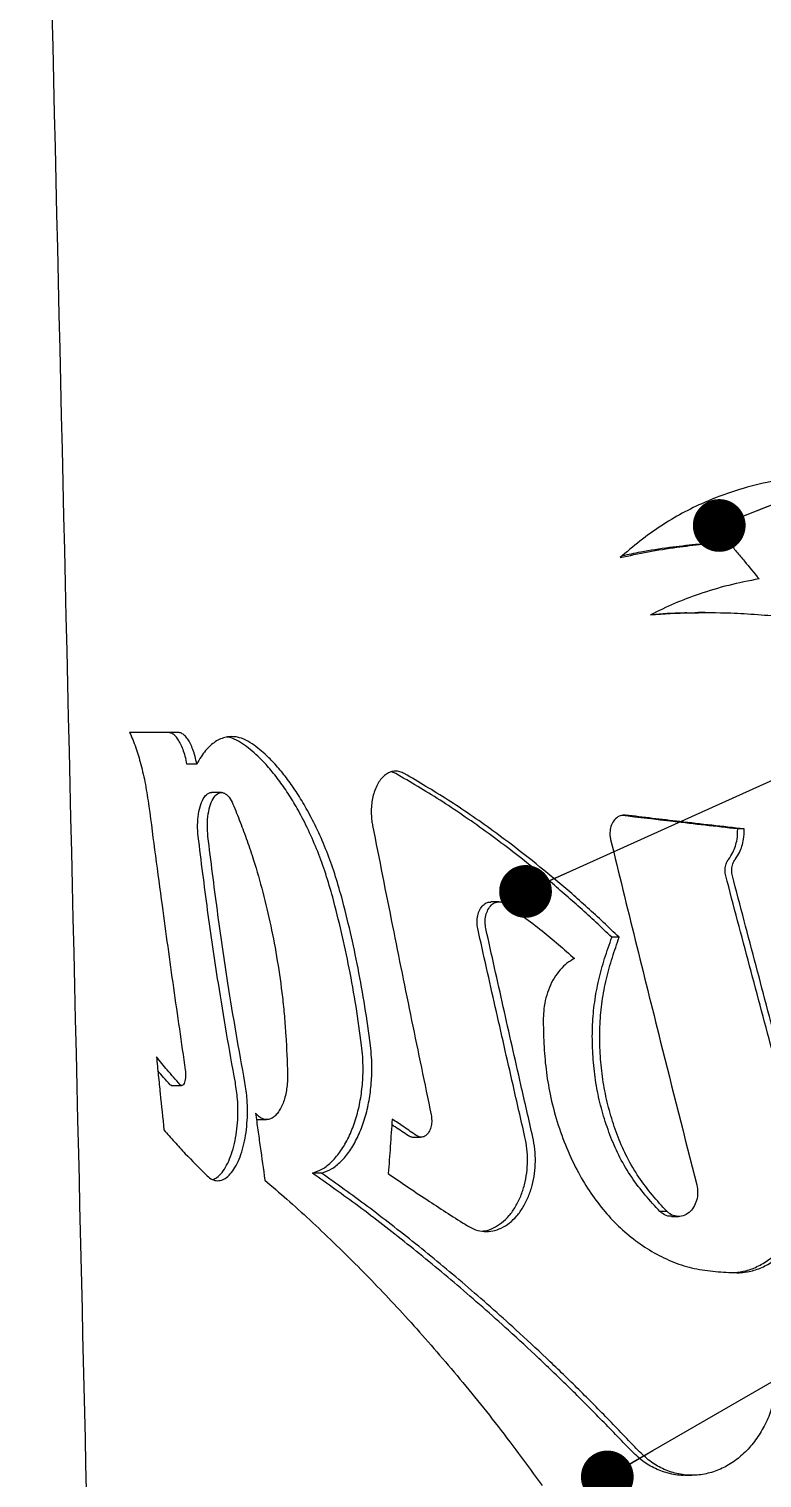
# Model space of a CAD drawing. Header units: millimetres. Extents: x 8 to 871, y 8 to 585.
# Drawn here: x 82.84 to 96.73, y 271.87 to 299.34 of the extents above; entities that cross this region are included whole.
import ezdxf

# ---------------------------------------------------------------- set-up
doc = ezdxf.new("R2010")
doc.units = ezdxf.units.MM
doc.layers.add('OUTLINE', color=7, linetype='Continuous', lineweight=25)
doc.layers.add('TEXT', color=2, linetype='Continuous')
doc.dimstyles.new('SLDDIMSTYLE19', dxfattribs={"dimtxt": 0.18, "dimasz": 1, "dimexe": 0, "dimexo": 0.0625, "dimgap": 0, "dimtad": 0, "dimtih": 1, "dimtoh": 1, "dimdec": 0, "dimrnd": 1e-09, "dimzin": 0, "dimdsep": 46, "dimtxsty": 'Standard', "dimblk1": 'DOT', "dimblk2": 'DOT', "dimsah": 1, "dimcen": 0.09, "dimadec": 0, "dimazin": 0, "dimtfac": 1, "dimtdec": 0, "dimtofl": 0, "dimtmove": 0, "dimatfit": 3, "dimldrblk": 'DOT', "dimfxl": 0, "dimfrac": 2, "dimtolj": 1, "dimtzin": 0, "dimarcsym": 0})

# ---------------------------------------------------------------- blocks, each defined once
blk = doc.blocks.new('_Dot')
at = {"color": 0, "linetype": 'ByBlock', "lineweight": -2}
blk.add_line((-0.5, 0), (-1, 0), dxfattribs=at)
at = {"color": 0, "linetype": 'ByBlock', "const_width": 0.5}
blk.add_lwpolyline([(-0.25, 0, 1), (0.25, 0, 1)], format="xyb", close=True, dxfattribs=at)

msp = doc.modelspace()

# ---------------------------------------------------------------- linework, layer by layer
at = {"layer": 'OUTLINE'}
for p, q in [((96.10376, 289.60603), (95.97814, 289.60603)), ((95.6577, 288.27413), (95.52399, 288.27413)), ((85.66416, 285.99977), (85.47638, 285.99977)), ((86.01647, 285.40137), (85.8307, 285.40137)), ((89.78881, 285.22123), (89.70891, 285.25396)), ((86.48358, 284.86185), (86.2988, 284.86185)), ((96.39651, 284.17129), (96.27216, 284.17129)), ((91.7461, 282.79072), (91.59287, 282.79072)), ((94.025, 282.11758), (93.88638, 282.11758)), ((85.53398, 279.30869), (85.72802, 279.30869)), ((87.15863, 278.66501), (87.147, 278.66471)), ((87.15865, 278.66188), (87.3387, 278.66188)), ((90.10635, 278.32929), (90.25853, 278.32929)), ((88.38261, 277.64537), (88.20994, 277.64537)), ((94.93134, 276.92049), (94.79763, 276.92049)), ((95.01923, 276.82731), (95.15257, 276.82731)), ((95.27144, 271.92032), (95.40374, 271.92032))]:
    msp.add_line(p, q, dxfattribs=at)
for points, knots in [([(85.23423, 215.23521), (84.99175, 225.69815), (84.50678, 246.62405), (83.70736, 281.11818), (83.15031, 305.14935), (82.83579, 318.71755)], [0, 0, 0, 0, 0.30332585, 0.60665191, 1, 1, 1, 1]), ([(98.17435, 290.8737), (98.06053, 290.87205), (97.8329, 290.86875), (97.38184, 290.83889), (96.84176, 290.75371), (96.22308, 290.5926), (95.68746, 290.38847), (95.21687, 290.16039), (94.80609, 289.91807), (94.41539, 289.62998), (94.1658, 289.42015), (94.04097, 289.31521)], [0, 0, 0, 0, 0.07345025, 0.14688173, 0.29475026, 0.43333137, 0.57288741, 0.67877825, 0.78464372, 0.89228748, 1, 1, 1, 1]), ([(94.04097, 289.31521), (94.21714, 289.35331), (94.56948, 289.42951), (95.093, 289.51062), (95.60375, 289.57114), (95.93703, 289.59439), (96.10376, 289.60603)], [0, 0, 0, 0, 0.26619845, 0.53239739, 0.76606385, 1, 1, 1, 1]), ([(94.08662, 289.35277), (94.2021, 289.37737), (94.49395, 289.43954), (94.95729, 289.50978), (95.47185, 289.57094), (95.80931, 289.59433), (95.97814, 289.60603)], [0, 0, 0, 0, 0.19069651, 0.48196602, 0.74083271, 1, 1, 1, 1]), ([(96.10376, 289.60603), (96.15262, 289.54626), (96.25034, 289.42671), (96.4406, 289.19507), (96.58283, 289.02319), (96.67559, 288.91108)], [0, 0, 0, 0, 0.25805137, 0.51610315, 1, 1, 1, 1]), ([(96.67559, 288.91108), (96.48283, 288.87337), (96.09731, 288.79795), (95.56488, 288.63632), (95.07031, 288.45006), (94.76966, 288.30417), (94.6191, 288.23112)], [0, 0, 0, 0, 0.26718887, 0.53438019, 0.7668324, 1, 1, 1, 1]), ([(94.6191, 288.23112), (94.86756, 288.24763), (95.36525, 288.28069), (96.04766, 288.27304), (96.64984, 288.23989), (97.16723, 288.19166), (97.69162, 288.12547), (98.04634, 288.065), (98.22382, 288.03475)], [0, 0, 0, 0, 0.21723796, 0.43513491, 0.57589938, 0.71684407, 0.85833179, 1, 1, 1, 1]), ([(94.63634, 288.23916), (94.83385, 288.2538), (95.12549, 288.27542), (95.42919, 288.27039), (95.52723, 288.26876)], [0, 0, 0, 0, 0.67719843, 1, 1, 1, 1]), ([(85.66416, 285.99977), (85.57255, 285.99976), (85.38932, 285.99976), (85.07264, 285.99976), (84.87082, 285.99975), (84.74227, 285.99975)], [0, 0, 0, 0, 0.266359902, 0.532720051, 1, 1, 1, 1]), ([(84.74227, 285.99975), (84.76228, 285.95626), (84.80246, 285.86891), (84.87567, 285.67314), (84.95931, 285.3969), (85.04587, 285.02351), (85.08827, 284.73988), (85.10928, 284.59938)], [0, 0, 0, 0, 0.13475114, 0.27064957, 0.51057996, 0.75756462, 1, 1, 1, 1]), ([(85.8307, 285.40137), (85.82039, 285.45062), (85.79978, 285.54912), (85.75836, 285.67811), (85.71098, 285.7885), (85.65793, 285.879), (85.60071, 285.94571), (85.53925, 285.99074), (85.49786, 285.99668), (85.47638, 285.99977)], [0, 0, 0, 0, 0.13896748, 0.27796903, 0.41667372, 0.55540933, 0.6997605, 0.84414213, 1, 1, 1, 1]), ([(86.01647, 285.40137), (86.00622, 285.45064), (85.98571, 285.54918), (85.94444, 285.67836), (85.89719, 285.78899), (85.84429, 285.87954), (85.7873, 285.94615), (85.72634, 285.99085), (85.68535, 285.99673), (85.66416, 285.99977)], [0, 0, 0, 0, 0.13941347, 0.27885746, 0.41803484, 0.5572407, 0.70144725, 0.84568417, 1, 1, 1, 1]), ([(87.10376, 285.76216), (87.05147, 285.79673), (86.94615, 285.86637), (86.80418, 285.91149), (86.68016, 285.92432), (86.57345, 285.91391), (86.46874, 285.88163), (86.36792, 285.82751), (86.27252, 285.7529), (86.1821, 285.65781), (86.0958, 285.54274), (86.04292, 285.44849), (86.01647, 285.40137)], [0, 0, 0, 0, 0.13017343, 0.26223589, 0.35330122, 0.44436629, 0.53808241, 0.63179768, 0.722484, 0.81316869, 0.90658527, 1, 1, 1, 1]), ([(86.92447, 285.76216), (86.87221, 285.79605), (86.76696, 285.8643), (86.65391, 285.90571), (86.59483, 285.9111), (86.58777, 285.91174)], [0, 0, 0, 0, 0.46473365, 0.93606068, 1, 1, 1, 1]), ([(88.59394, 282.87654), (88.55113, 283.02629), (88.46549, 283.32581), (88.30993, 283.75056), (88.13615, 284.1529), (87.95407, 284.50812), (87.77131, 284.81445), (87.59005, 285.07886), (87.40188, 285.31504), (87.17911, 285.55669), (87.01924, 285.68569), (86.92447, 285.76216)], [0, 0, 0, 0, 0.11143117, 0.22286691, 0.33854027, 0.45421871, 0.55262303, 0.65103017, 0.75200275, 0.85297768, 1, 1, 1, 1]), ([(88.76373, 282.87654), (88.7211, 283.02647), (88.63583, 283.32633), (88.48083, 283.75179), (88.30756, 284.15493), (88.12592, 284.51095), (87.94351, 284.81797), (87.76252, 285.08297), (87.57453, 285.31962), (87.35402, 285.55932), (87.19636, 285.68711), (87.10376, 285.76216)], [0, 0, 0, 0, 0.11179883, 0.2236015, 0.33965446, 0.45571188, 0.55442422, 0.65313915, 0.75445722, 0.85577766, 1, 1, 1, 1]), ([(89.95129, 285.22123), (89.92299, 285.23461), (89.86638, 285.26137), (89.77925, 285.27037), (89.69368, 285.25554), (89.6117, 285.2158), (89.53594, 285.15172), (89.46911, 285.06649), (89.4134, 284.96211), (89.37053, 284.84498), (89.34126, 284.7176), (89.32534, 284.58676), (89.32308, 284.45429), (89.33161, 284.33688), (89.34401, 284.26572), (89.34912, 284.23642)], [0, 0, 0, 0, 0.08270327, 0.1654144, 0.24811801, 0.33081386, 0.4132984, 0.49576061, 0.57539638, 0.65500965, 0.73033683, 0.80565343, 0.87761954, 0.94959415, 1, 1, 1, 1]), ([(93.88638, 282.11758), (93.68642, 282.30629), (93.28608, 282.68407), (92.68281, 283.20299), (92.08169, 283.68945), (91.53834, 284.09663), (91.05352, 284.43722), (90.62642, 284.72149), (90.20264, 284.98041), (89.92676, 285.14095), (89.78881, 285.22123)], [0, 0, 0, 0, 0.144069062, 0.288429641, 0.432520387, 0.576954512, 0.682439755, 0.787922751, 0.893952822, 1, 1, 1, 1]), ([(94.025, 282.11758), (93.8254, 282.30703), (93.42577, 282.68632), (92.82341, 283.20726), (92.2231, 283.69555), (91.68202, 284.10291), (91.20095, 284.44246), (90.77901, 284.72468), (90.36026, 284.98185), (90.08762, 285.14143), (89.95129, 285.22123)], [0, 0, 0, 0, 0.1447472, 0.28979097, 0.43456022, 0.57967967, 0.68448701, 0.78929247, 0.89463793, 1, 1, 1, 1]), ([(86.04368, 284.03057), (86.03799, 284.10233), (86.02659, 284.24587), (86.04532, 284.45916), (86.08907, 284.64272), (86.15709, 284.78392), (86.23025, 284.8466), (86.27991, 284.86446), (86.29845, 284.86118), (86.30009, 284.86089)], [0, 0, 0, 0, 0.173128007, 0.346326678, 0.518911854, 0.699171896, 0.889814437, 0.990252735, 1, 1, 1, 1]), ([(86.22838, 284.03057), (86.22269, 284.10275), (86.21131, 284.24713), (86.23025, 284.46142), (86.2743, 284.64574), (86.34266, 284.78545), (86.43087, 284.86395), (86.51451, 284.86618), (86.58155, 284.82568), (86.64236, 284.76457), (86.67993, 284.68961), (86.70354, 284.64249)], [0, 0, 0, 0, 0.1188054, 0.23765997, 0.35601032, 0.47918463, 0.60875842, 0.74418384, 0.81346918, 0.8827447, 1, 1, 1, 1]), ([(85.10928, 284.59938), (85.19141, 283.97309), (85.3417, 282.827), (85.57288, 281.16081), (85.72402, 280.12085), (85.79959, 279.60086)], [0, 0, 0, 0, 0.37593966, 0.68796457, 1, 1, 1, 1]), ([(86.70354, 284.64249), (86.74886, 284.5296), (86.83951, 284.3038), (86.97171, 283.95062), (87.11858, 283.51179), (87.27188, 282.97529), (87.42381, 282.33779), (87.5483, 281.67145), (87.63073, 281.09588), (87.67937, 280.62127), (87.71524, 280.1326), (87.72887, 279.76354), (87.73798, 279.51675)], [0, 0, 0, 0, 0.08055004, 0.16111616, 0.24156939, 0.36609355, 0.49060034, 0.61478421, 0.7400991, 0.80477466, 0.86945421, 1, 1, 1, 1]), ([(94.14303, 284.43389), (94.10986, 284.43329), (94.04348, 284.4321), (93.95395, 284.37322), (93.887, 284.28034), (93.85089, 284.16519), (93.84536, 284.05759), (93.8572, 283.9951), (93.86181, 283.97079)], [0, 0, 0, 0, 0.189026463, 0.378247991, 0.560910892, 0.732972422, 0.896087359, 1, 1, 1, 1]), ([(96.27216, 284.17129), (96.06561, 284.19448), (95.65252, 284.24087), (94.91362, 284.32571), (94.3963, 284.38736), (94.07362, 284.42581)], [0, 0, 0, 0, 0.27337885, 0.54675711, 1, 1, 1, 1]), ([(96.39651, 284.17129), (96.18997, 284.19462), (95.77688, 284.24128), (95.01936, 284.32882), (94.4839, 284.39302), (94.14303, 284.43389)], [0, 0, 0, 0, 0.26653227, 0.53306378, 1, 1, 1, 1]), ([(86.74816, 279.36548), (86.69153, 279.67697), (86.57823, 280.30015), (86.4014, 281.38745), (86.21791, 282.62801), (86.10178, 283.56285), (86.04368, 284.03057)], [0, 0, 0, 0, 0.20398823, 0.40810091, 0.70385848, 1, 1, 1, 1]), ([(86.92928, 279.36548), (86.8729, 279.67721), (86.76012, 280.30084), (86.58417, 281.38841), (86.40165, 282.62879), (86.28616, 283.56311), (86.22838, 284.03057)], [0, 0, 0, 0, 0.20410125, 0.40832638, 0.70397332, 1, 1, 1, 1]), ([(89.34912, 284.23642), (89.47476, 283.60119), (89.71833, 282.36979), (90.08897, 280.54195), (90.33634, 279.34926), (90.46002, 278.75291)], [0, 0, 0, 0, 0.34757801, 0.67378474, 1, 1, 1, 1]), ([(96.09874, 283.59418), (96.12752, 283.63713), (96.17871, 283.71356), (96.22984, 283.84486), (96.26775, 283.99324), (96.27052, 284.10519), (96.27216, 284.17129)], [0, 0, 0, 0, 0.26757995, 0.47608323, 0.69067523, 1, 1, 1, 1]), ([(96.22417, 283.59418), (96.25284, 283.63725), (96.3039, 283.71396), (96.35475, 283.84568), (96.39223, 283.99401), (96.39493, 284.10562), (96.39651, 284.17129)], [0, 0, 0, 0, 0.267859124, 0.477055159, 0.69235868, 1, 1, 1, 1]), ([(93.86181, 283.97079), (94.01738, 283.33536), (94.32851, 282.0645), (94.8713, 279.88253), (95.26352, 278.3358), (95.49456, 277.42469)], [0, 0, 0, 0, 0.2912587, 0.5825174, 1, 1, 1, 1]), ([(96.04404, 283.28544), (96.03799, 283.3187), (96.02589, 283.38525), (96.04185, 283.48673), (96.07119, 283.5549), (96.09369, 283.58698), (96.09874, 283.59418)], [0, 0, 0, 0, 0.30365934, 0.6074059, 0.91192022, 1, 1, 1, 1]), ([(96.16982, 283.28544), (96.16378, 283.3189), (96.15171, 283.38583), (96.16789, 283.48785), (96.19724, 283.55568), (96.21947, 283.58746), (96.22417, 283.59418)], [0, 0, 0, 0, 0.305590518, 0.611265401, 0.917728861, 1, 1, 1, 1]), ([(97.46654, 277.96607), (97.29475, 278.60116), (96.96899, 279.80537), (96.49501, 281.57848), (96.19436, 282.71645), (96.04404, 283.28544)], [0, 0, 0, 0, 0.35812431, 0.67905817, 1, 1, 1, 1]), ([(97.58436, 277.96607), (97.41343, 278.6015), (97.08946, 279.80589), (96.61813, 281.579), (96.31926, 282.71662), (96.16982, 283.28544)], [0, 0, 0, 0, 0.35831966, 0.67915607, 1, 1, 1, 1]), ([(89.14221, 280.06842), (89.10884, 280.31513), (89.04209, 280.80855), (88.91201, 281.52307), (88.76452, 282.21529), (88.65087, 282.65585), (88.59394, 282.87654)], [0, 0, 0, 0, 0.25540862, 0.510819491, 0.754953486, 1, 1, 1, 1]), ([(89.30909, 280.06842), (89.27587, 280.31519), (89.20944, 280.80873), (89.08003, 281.5233), (88.93335, 282.21543), (88.82034, 282.6559), (88.76373, 282.87654)], [0, 0, 0, 0, 0.255557289, 0.511116997, 0.755106756, 1, 1, 1, 1]), ([(91.34375, 282.28126), (91.33733, 282.3227), (91.32451, 282.40558), (91.33999, 282.53233), (91.37979, 282.64465), (91.44339, 282.73138), (91.51794, 282.78418), (91.57104, 282.7856), (91.59423, 282.78622)], [0, 0, 0, 0, 0.16722179, 0.33442657, 0.5029363, 0.67650781, 0.85868189, 1, 1, 1, 1]), ([(91.49737, 282.28126), (91.49097, 282.32294), (91.47816, 282.40629), (91.49386, 282.53378), (91.53399, 282.64613), (91.59788, 282.73391), (91.67995, 282.78622), (91.77295, 282.79845), (91.83279, 282.76849), (91.86256, 282.75359)], [0, 0, 0, 0, 0.13569061, 0.27136593, 0.40808511, 0.54843202, 0.69500866, 0.84829981, 1, 1, 1, 1]), ([(91.86256, 282.75359), (91.97953, 282.67268), (92.21348, 282.51087), (92.65424, 282.17473), (92.97453, 281.89414), (93.17919, 281.71485)], [0, 0, 0, 0, 0.26526014, 0.53052152, 1, 1, 1, 1]), ([(92.23864, 278.33191), (92.16297, 278.66105), (91.9738, 279.48391), (91.67476, 280.80038), (91.45409, 281.78763), (91.34375, 282.28126)], [0, 0, 0, 0, 0.24999491, 0.62499386, 1, 1, 1, 1]), ([(92.38737, 278.33191), (92.31212, 278.66105), (92.12398, 279.48391), (91.82658, 280.80038), (91.6071, 281.78763), (91.49737, 282.28126)], [0, 0, 0, 0, 0.24999483, 0.62499408, 1, 1, 1, 1]), ([(94.79763, 276.92049), (94.70372, 277.02235), (94.51586, 277.22612), (94.25671, 277.56198), (94.03759, 277.92846), (93.86394, 278.32034), (93.72451, 278.72173), (93.61837, 279.14187), (93.54823, 279.57584), (93.51415, 280.01725), (93.51377, 280.45825), (93.55353, 280.89268), (93.6323, 281.31324), (93.74644, 281.72147), (93.83927, 281.98423), (93.88638, 282.11758)], [0, 0, 0, 0, 0.08241635, 0.16486379, 0.24685043, 0.32218293, 0.39773719, 0.4730436, 0.54847758, 0.62417271, 0.69963073, 0.77399187, 0.84869749, 0.92320887, 1, 1, 1, 1]), ([(94.93134, 276.92049), (94.83765, 277.02275), (94.65023, 277.2273), (94.39195, 277.56446), (94.17361, 277.93248), (94.00072, 278.32615), (93.86202, 278.72962), (93.7568, 279.15172), (93.68767, 279.58742), (93.65463, 280.03036), (93.65528, 280.47304), (93.69648, 280.90924), (93.77697, 281.33156), (93.89027, 281.73381), (93.98051, 281.99084), (94.025, 282.11758)], [0, 0, 0, 0, 0.0825216, 0.16507558, 0.24716723, 0.32283791, 0.39873191, 0.47437711, 0.55014005, 0.6261636, 0.70194946, 0.77679935, 0.85200095, 0.92701797, 1, 1, 1, 1]), ([(93.17919, 281.71485), (93.13027, 281.68717), (93.03244, 281.63182), (92.90177, 281.50595), (92.78855, 281.35058), (92.69792, 281.17047), (92.63329, 280.97206), (92.59478, 280.77593), (92.58781, 280.64485), (92.58468, 280.58604)], [0, 0, 0, 0, 0.14959199, 0.29914553, 0.44907929, 0.59896801, 0.74150344, 0.88402283, 1, 1, 1, 1]), ([(92.58468, 280.58604), (92.58731, 280.424), (92.59257, 280.09977), (92.63162, 279.61539), (92.71208, 279.11653), (92.84428, 278.61443), (93.02302, 278.11553), (93.23783, 277.66338), (93.4828, 277.26219), (93.75056, 276.91032), (94.04926, 276.59688), (94.37753, 276.32726), (94.732, 276.10472), (95.10467, 275.93016), (95.49567, 275.822), (95.89697, 275.77265), (96.16973, 275.7631), (96.3061, 275.75833)], [0, 0, 0, 0, 0.06217558, 0.12440522, 0.18635522, 0.25741107, 0.32873321, 0.39978334, 0.46498544, 0.53038514, 0.59559427, 0.66294561, 0.73049406, 0.79785379, 0.86503348, 0.93252129, 1, 1, 1, 1]), ([(88.20994, 277.64537), (88.27356, 277.66849), (88.40079, 277.71473), (88.58384, 277.8621), (88.75297, 278.06539), (88.90033, 278.3197), (89.01928, 278.61691), (89.10564, 278.939), (89.15732, 279.27976), (89.1728, 279.58478), (89.16541, 279.84929), (89.14994, 279.99538), (89.14221, 280.06842)], [0, 0, 0, 0, 0.11246794, 0.22489648, 0.33755235, 0.45016013, 0.5581786, 0.66616429, 0.76817087, 0.8701611, 0.93507772, 1, 1, 1, 1]), ([(88.38261, 277.64537), (88.4456, 277.66838), (88.57156, 277.71438), (88.75271, 277.86067), (88.92006, 278.06218), (89.06615, 278.31431), (89.18446, 278.60921), (89.27093, 278.92987), (89.32321, 279.26989), (89.33949, 279.57658), (89.33259, 279.84447), (89.31692, 279.99377), (89.30909, 280.06842)], [0, 0, 0, 0, 0.11164999, 0.22326235, 0.33507656, 0.4468476, 0.55457746, 0.66227846, 0.7646532, 0.86701276, 0.93350349, 1, 1, 1, 1]), ([(85.70164, 279.32402), (85.65991, 279.37048), (85.57646, 279.46341), (85.42468, 279.63861), (85.31941, 279.76734), (85.25212, 279.84962)], [0, 0, 0, 0, 0.26516963, 0.5303396, 1, 1, 1, 1]), ([(85.25212, 279.84962), (85.26395, 279.73375), (85.2876, 279.50201), (85.33506, 279.04063), (85.37105, 278.69511), (85.39497, 278.46546)], [0, 0, 0, 0, 0.25113835, 0.50227716, 1, 1, 1, 1]), ([(85.51321, 279.32402), (85.47137, 279.37024), (85.39146, 279.45853), (85.31514, 279.54682), (85.27877, 279.58888)], [0, 0, 0, 0, 0.52352018, 1, 1, 1, 1]), ([(85.79959, 279.60086), (85.80212, 279.57751), (85.80719, 279.53081), (85.80424, 279.45846), (85.79368, 279.39447), (85.77591, 279.344), (85.75263, 279.31291), (85.72659, 279.30414), (85.70974, 279.31756), (85.70164, 279.32402)], [0, 0, 0, 0, 0.13903146, 0.2781151, 0.41656137, 0.55744553, 0.7047525, 0.85808771, 1, 1, 1, 1]), ([(86.19113, 277.61854), (86.22199, 277.58987), (86.28372, 277.53251), (86.38253, 277.4991), (86.4827, 277.50702), (86.58182, 277.55817), (86.67662, 277.65194), (86.76345, 277.78377), (86.83899, 277.95108), (86.9, 278.14419), (86.94447, 278.35856), (86.97156, 278.58246), (86.98074, 278.81242), (86.97368, 279.02082), (86.95584, 279.20645), (86.93813, 279.31247), (86.92928, 279.36548)], [0, 0, 0, 0, 0.077684804, 0.155371158, 0.233063246, 0.310751928, 0.388237305, 0.465707206, 0.541350571, 0.616974315, 0.689032749, 0.761075898, 0.829792417, 0.898509244, 0.949252572, 1, 1, 1, 1]), ([(86.32394, 277.52717), (86.34942, 277.53838), (86.40829, 277.5643), (86.49631, 277.6559), (86.58398, 277.7886), (86.65996, 277.95844), (86.72097, 278.15337), (86.76504, 278.36927), (86.79154, 278.59374), (86.79961, 278.82321), (86.7912, 279.08473), (86.76412, 279.26135), (86.74816, 279.36548)], [0, 0, 0, 0, 0.07989134, 0.1846036, 0.2892906, 0.39114425, 0.49296749, 0.5893928, 0.68579581, 0.7772257, 0.86865633, 1, 1, 1, 1]), ([(87.73798, 279.51675), (87.73771, 279.4703), (87.73717, 279.3774), (87.72243, 279.24219), (87.69776, 279.11508), (87.66327, 278.99826), (87.61992, 278.89526), (87.56837, 278.8068), (87.50991, 278.73715), (87.44528, 278.68736), (87.37692, 278.6615), (87.30603, 278.66018), (87.23563, 278.68612), (87.17654, 278.73034), (87.14289, 278.77017), (87.13037, 278.78498)], [0, 0, 0, 0, 0.07464679, 0.14929918, 0.22387739, 0.29846975, 0.37465664, 0.45085974, 0.53079151, 0.61073675, 0.69420402, 0.77767694, 0.86343551, 0.94919097, 1, 1, 1, 1]), ([(85.54144, 279.30999), (85.54042, 279.30961), (85.531, 279.30615), (85.5216, 279.31559), (85.51321, 279.32402)], [0, 0, 0, 0, 0.10867694, 1, 1, 1, 1]), ([(87.13037, 278.78498), (87.14507, 278.67858), (87.17447, 278.46578), (87.23328, 278.04213), (87.27767, 277.72486), (87.30717, 277.514)], [0, 0, 0, 0, 0.25115036, 0.50230023, 1, 1, 1, 1]), ([(89.72128, 278.67286), (89.71515, 278.58649), (89.70287, 278.41376), (89.67844, 278.06881), (89.66022, 277.81023), (89.64809, 277.63801)], [0, 0, 0, 0, 0.25037803, 0.50075584, 1, 1, 1, 1]), ([(90.0297, 278.35423), (89.98755, 278.38225), (89.90326, 278.43828), (89.79779, 278.50893), (89.73517, 278.55156), (89.71371, 278.56617)], [0, 0, 0, 0, 0.39656758, 0.79313639, 1, 1, 1, 1]), ([(90.19151, 278.35423), (90.14938, 278.38239), (90.06511, 278.43872), (89.90781, 278.54493), (89.79402, 278.62297), (89.72128, 278.67286)], [0, 0, 0, 0, 0.26513438, 0.53026962, 1, 1, 1, 1]), ([(90.46002, 278.75291), (90.46506, 278.71794), (90.47513, 278.64799), (90.46284, 278.54128), (90.43145, 278.44775), (90.38199, 278.37517), (90.31914, 278.33236), (90.25229, 278.32369), (90.21058, 278.34465), (90.19151, 278.35423)], [0, 0, 0, 0, 0.13975225, 0.279513712, 0.419632295, 0.562884537, 0.712501646, 0.868542332, 1, 1, 1, 1]), ([(85.39497, 278.46546), (85.46001, 278.3905), (85.59009, 278.24056), (85.85035, 277.95827), (86.05836, 277.75091), (86.19113, 277.61854)], [0, 0, 0, 0, 0.265617219, 0.531233976, 1, 1, 1, 1]), ([(90.1062, 278.33282), (90.10053, 278.33184), (90.07459, 278.32736), (90.04939, 278.34245), (90.0297, 278.35423)], [0, 0, 0, 0, 0.21877616, 1, 1, 1, 1]), ([(91.14829, 276.6479), (91.19965, 276.62027), (91.30238, 276.565), (91.46561, 276.53502), (91.62997, 276.54599), (91.79189, 276.59999), (91.94612, 276.6966), (92.08689, 276.83135), (92.20885, 277.0013), (92.30727, 277.1966), (92.37929, 277.41278), (92.42393, 277.63817), (92.43983, 277.86889), (92.43118, 278.10264), (92.40223, 278.25417), (92.38737, 278.33191)], [0, 0, 0, 0, 0.07981254, 0.15963427, 0.23943092, 0.31922338, 0.39921179, 0.47918368, 0.55712958, 0.63505589, 0.70934767, 0.78362357, 0.85447928, 0.92533713, 1, 1, 1, 1]), ([(91.42537, 276.54983), (91.44319, 276.55063), (91.51625, 276.55387), (91.64284, 276.60343), (91.79877, 276.69926), (91.94077, 276.83664), (92.06343, 277.00866), (92.16182, 277.20588), (92.23323, 277.42352), (92.2768, 277.64936), (92.29145, 277.8798), (92.28168, 278.10955), (92.25305, 278.25743), (92.23864, 278.33191)], [0, 0, 0, 0, 0.03305632, 0.13555925, 0.23835291, 0.34112223, 0.44091921, 0.54068775, 0.63521507, 0.7297201, 0.81936759, 0.90901796, 1, 1, 1, 1]), ([(96.21026, 275.76307), (96.28287, 275.77155), (96.43806, 275.78967), (96.6687, 275.88104), (96.89409, 276.02316), (97.09517, 276.2114), (97.26433, 276.43931), (97.39532, 276.69359), (97.48505, 276.96869), (97.53352, 277.25002), (97.53962, 277.53347), (97.51379, 277.77282), (97.47926, 277.91404), (97.46654, 277.96607)], [0, 0, 0, 0, 0.0888309, 0.18984651, 0.29102873, 0.39218697, 0.48983932, 0.58746338, 0.6798833, 0.7722861, 0.86042681, 0.94857477, 1, 1, 1, 1]), ([(96.3061, 275.75833), (96.38783, 275.76768), (96.55127, 275.78639), (96.78906, 275.87974), (97.01195, 276.02063), (97.21117, 276.20686), (97.37921, 276.43259), (97.5101, 276.68518), (97.60046, 276.95911), (97.65007, 277.24045), (97.65747, 277.52465), (97.63241, 277.76749), (97.59753, 277.91163), (97.58436, 277.96607)], [0, 0, 0, 0, 0.09899904, 0.19798543, 0.29711695, 0.39622788, 0.49229383, 0.5883347, 0.67983619, 0.77132225, 0.85903136, 0.94674663, 1, 1, 1, 1]), ([(87.30717, 277.514), (87.44558, 277.39483), (87.72239, 277.15649), (88.15936, 276.76361), (88.60917, 276.33769), (89.05485, 275.89793), (89.49141, 275.44873), (89.91721, 274.9936), (90.34866, 274.51438), (90.78676, 274.00847), (91.22897, 273.47632), (91.67565, 272.9187), (92.11916, 272.33363), (92.41509, 271.9286), (92.56307, 271.72607)], [0, 0, 0, 0, 0.08883923, 0.17766991, 0.2671241, 0.35657816, 0.43589038, 0.51520287, 0.59495727, 0.67471185, 0.75580955, 0.83690755, 0.91844658, 1, 1, 1, 1]), ([(94.24881, 272.38799), (94.05429, 272.59098), (93.66528, 272.99693), (93.08348, 273.57981), (92.50235, 274.13794), (91.95298, 274.64646), (91.43668, 275.10764), (90.95306, 275.52601), (90.47596, 275.9257), (90.00443, 276.30811), (89.5403, 276.67196), (89.08483, 277.01883), (88.63871, 277.34191), (88.35287, 277.54421), (88.20994, 277.64537)], [0, 0, 0, 0, 0.09114109, 0.182275356, 0.273876223, 0.365476519, 0.443920674, 0.5223647, 0.601142646, 0.679920336, 0.759754071, 0.839587596, 0.919789582, 1, 1, 1, 1]), ([(94.3862, 272.38799), (94.1921, 272.59173), (93.8039, 272.99919), (93.22321, 273.58424), (92.64311, 274.14446), (92.09584, 274.65374), (91.5827, 275.11453), (91.10326, 275.53153), (90.63023, 275.92997), (90.16266, 276.31128), (89.70237, 276.67415), (89.2506, 277.02017), (88.80803, 277.34251), (88.52442, 277.54441), (88.38261, 277.64537)], [0, 0, 0, 0, 0.09155646, 0.18310609, 0.27512902, 0.36715143, 0.44538974, 0.52362799, 0.60219856, 0.68076871, 0.76039085, 0.84001293, 0.92000229, 1, 1, 1, 1]), ([(89.64809, 277.63801), (89.77535, 277.5504), (90.02987, 277.37519), (90.52485, 277.04518), (90.90534, 276.80271), (91.14829, 276.6479)], [0, 0, 0, 0, 0.26551166, 0.53102396, 1, 1, 1, 1]), ([(95.49456, 277.42469), (95.50317, 277.37541), (95.52038, 277.27682), (95.49724, 277.12679), (95.44001, 276.99527), (95.35116, 276.8929), (95.23776, 276.83115), (95.11087, 276.82084), (95.00488, 276.85851), (94.94981, 276.90493), (94.93134, 276.92049)], [0, 0, 0, 0, 0.12576567, 0.25157692, 0.37659921, 0.50601456, 0.64111854, 0.78230608, 0.92700243, 1, 1, 1, 1]), ([(95.01893, 276.83302), (95.00674, 276.83136), (94.95117, 276.82381), (94.87295, 276.8587), (94.81674, 276.90481), (94.79763, 276.92049)], [0, 0, 0, 0, 0.15635663, 0.71309038, 1, 1, 1, 1]), ([(96.98738, 273.47064), (96.96178, 273.36237), (96.91057, 273.14582), (96.78051, 272.84878), (96.61615, 272.58338), (96.41846, 272.35371), (96.19275, 272.16733), (95.94213, 272.02629), (95.67474, 271.93974), (95.39556, 271.90995), (95.11569, 271.94247), (94.84837, 272.03594), (94.60066, 272.18207), (94.45769, 272.31936), (94.3862, 272.38799)], [0, 0, 0, 0, 0.07998596, 0.15998617, 0.23985973, 0.31974927, 0.40212419, 0.48451149, 0.57046116, 0.65641687, 0.7447114, 0.83299848, 0.91650331, 1, 1, 1, 1]), ([(95.27144, 271.92034), (95.27137, 271.92034), (95.17625, 271.91007), (94.9851, 271.94648), (94.71525, 272.03399), (94.46513, 272.18184), (94.32091, 272.31928), (94.24881, 272.38799)], [0, 0, 0, 0, 0.00020269, 0.25768425, 0.51514226, 0.75758544, 1, 1, 1, 1])]:
    msp.add_open_spline(points, degree=3, knots=knots, dxfattribs=at)

# ---------------------------------------------------------------- leaders
at = {"layer": 'TEXT'}
for points in [[(92.24917, 282.9873), (187.07572, 325.77373)], [(92.65722, 255.48614), (187.07572, 325.77373)], [(93.79969, 271.88891), (187.07572, 325.77373)], [(95.92142, 289.92379), (187.07572, 325.77373)]]:
    msp.add_leader(points, dimstyle='SLDDIMSTYLE19', dxfattribs=at)

doc.saveas('drawing.dxf')
